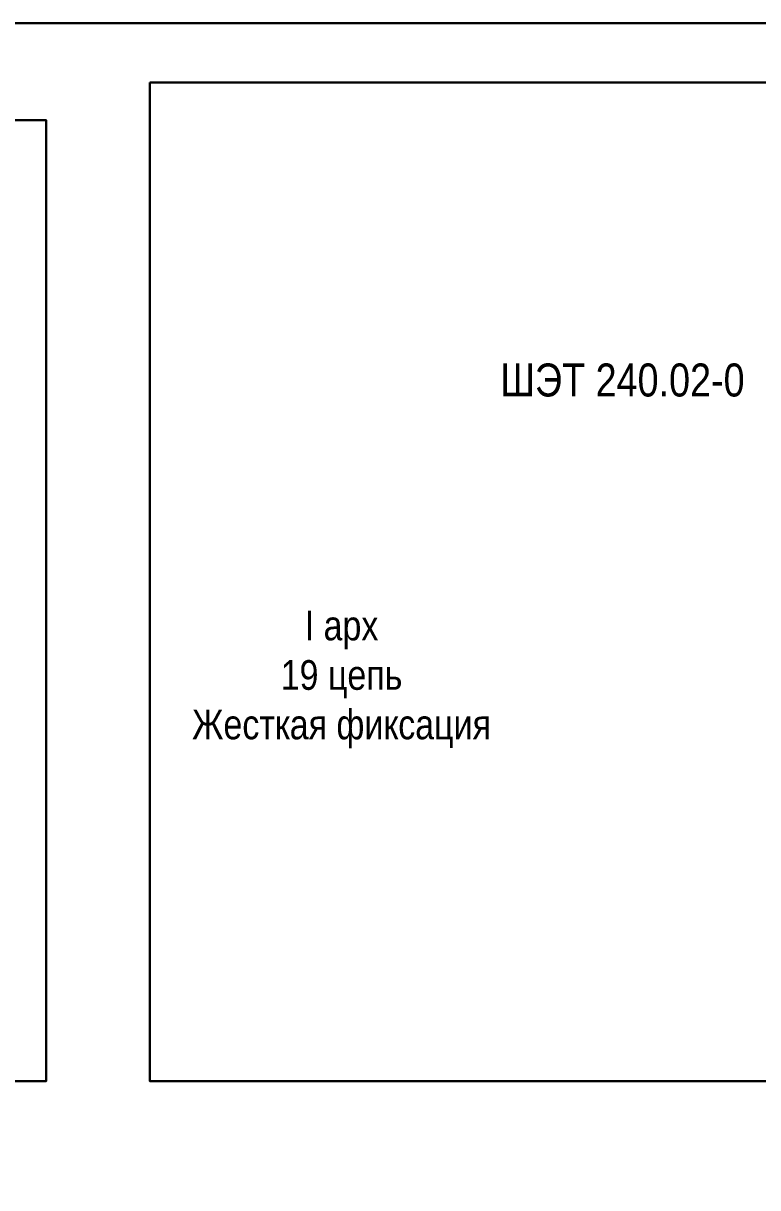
# Model space of a CAD drawing. Header units: millimetres. Extents: x -2550 to 7325, y -3772 to 3128.
# Drawn here: x 1035 to 2150, y 1362 to 3128 of the extents above; entities that cross this region are included whole.
import ezdxf

# ---------------------------------------------------------------- set-up
doc = ezdxf.new("R2010")
doc.units = ezdxf.units.MM
doc.layers.add('Основная', color=7, linetype='Continuous', lineweight=30)
doc.styles.add('Narrow', font='ARIALN.TTF')

msp = doc.modelspace()

# ---------------------------------------------------------------- linework, layer by layer
at = {"layer": 'Основная'}
for points in [[(-1638, 3128), (3253, 3128), (3253, -1754), (-1638, -1754)], [(1227, 3038), (3114, 3038), (3114, 1524), (1227, 1524)], [(-1107, 2981), (1070, 2981), (1070, 1524), (-1107, 1524)]]:
    msp.add_lwpolyline(points, close=True, dxfattribs=at)

# ---------------------------------------------------------------- texts
at = {"layer": 'Основная', "color": 2, "style": 'Narrow'}
msp.add_text('ШЭТ 240.02-0', height=50, dxfattribs=at).set_placement((1759, 2562.1))
at = {"layer": 'Основная', "insert": (1518, 2133), "char_height": 45, "width": 624, "attachment_point": 5, "style": 'Narrow'}
msp.add_mtext('{\\C6;I арх\\P19 цепь\\PЖесткая фиксация}', dxfattribs=at)

doc.saveas('drawing.dxf')
